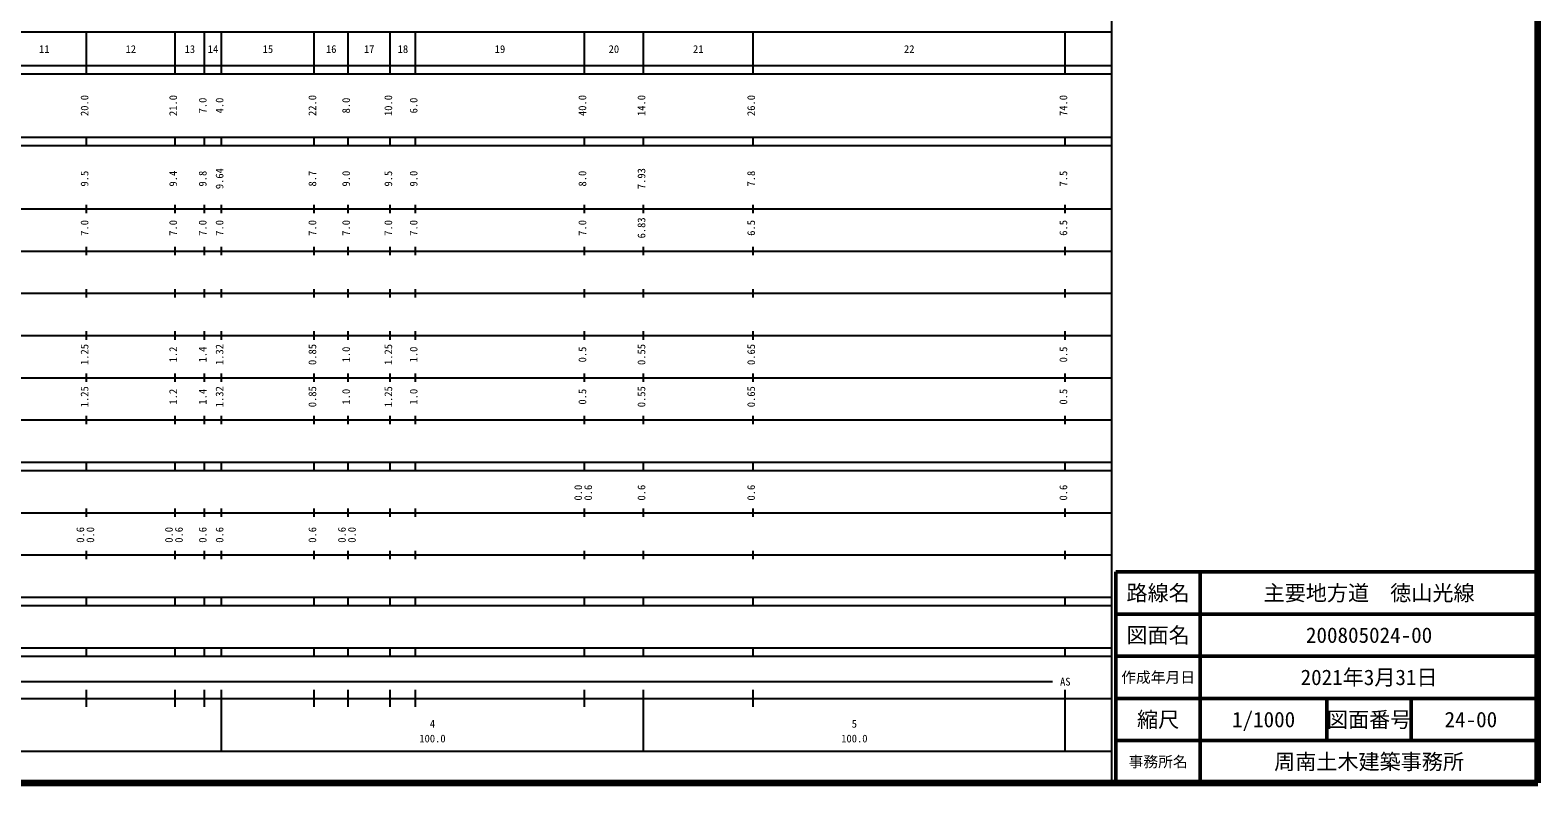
# Model space of a CAD drawing. Units: millimetres on the paper, enlarged 1000 times. Extents: x 40000 to 680000, y 20000 to 380000.
# Drawn here: x 322647 to 680000, y 20000 to 198357 of the extents above; entities that cross this region are included whole.
import ezdxf
from ezdxf.enums import TextEntityAlignment as Align

# ---------------------------------------------------------------- set-up
doc = ezdxf.new("R2010")
doc.units = ezdxf.units.MM
doc.header["$LTSCALE"] = 1000
for name, color, linetype, lineweight in [('M-TTL', 2, 'Continuous', 140), ('M-TTL-BAND', 7, 'Continuous', 25), ('M-TTL-FRAM', 2, 'Continuous', 50), ('M-TTL-LINE', 7, 'Continuous', 50)]:
    doc.layers.add(name, color=color, linetype=linetype, lineweight=lineweight)
doc.layers.add('M-TTL-TXT', color=7, linetype='Continuous')
doc.styles.add('ＭＳ ゴシック', font='')
doc.styles.get('ＭＳ ゴシック').set_extended_font_data('MS Gothic')

msp = doc.modelspace()

# ---------------------------------------------------------------- linework, layer by layer
at = {"layer": 'M-TTL'}
for p, q in [((680000, 20000), (680000, 380000)), ((40000, 20000), (680000, 20000))]:
    msp.add_line(p, q, dxfattribs=at)
at = {"layer": 'M-TTL-BAND'}
for p, q in [((579000, 20000), (579000, 370000)), ((68000, 198000), (579000, 198000)), ((336000, 188000), (336000, 198000)), ((357000, 188000), (357000, 198000)), ((364000, 188000), (364000, 198000)), ((368000, 188000), (368000, 198000)), ((390000, 188000), (390000, 198000)), ((398000, 188000), (398000, 198000)), ((408000, 188000), (408000, 198000)), ((414000, 188000), (414000, 198000)), ((454000, 188000), (454000, 198000)), ((468000, 188000), (468000, 198000)), ((494000, 188000), (494000, 198000)), ((568000, 188000), (568000, 198000)), ((40000, 190000), (579000, 190000)), ((40000, 188000), (579000, 188000)), ((40000, 173000), (579000, 173000)), ((336000, 171000), (336000, 173000)), ((357000, 171000), (357000, 173000)), ((364000, 171000), (364000, 173000)), ((368000, 171000), (368000, 173000)), ((390000, 171000), (390000, 173000)), ((398000, 171000), (398000, 173000)), ((408000, 171000), (408000, 173000)), ((414000, 171000), (414000, 173000)), ((454000, 171000), (454000, 173000)), ((468000, 171000), (468000, 173000)), ((494000, 171000), (494000, 173000)), ((568000, 171000), (568000, 173000)), ((40000, 171000), (579000, 171000)), ((40000, 156000), (579000, 156000)), ((336000, 155000), (336000, 157000)), ((357000, 155000), (357000, 157000)), ((364000, 155000), (364000, 157000)), ((368000, 155000), (368000, 157000)), ((390000, 155000), (390000, 157000)), ((398000, 155000), (398000, 157000)), ((408000, 155000), (408000, 157000)), ((414000, 155000), (414000, 157000)), ((454000, 155000), (454000, 157000)), ((468000, 155000), (468000, 157000)), ((494000, 155000), (494000, 157000)), ((568000, 155000), (568000, 157000)), ((336000, 145000), (336000, 147000)), ((357000, 145000), (357000, 147000)), ((364000, 145000), (364000, 147000)), ((368000, 145000), (368000, 147000)), ((390000, 145000), (390000, 147000)), ((398000, 145000), (398000, 147000)), ((408000, 145000), (408000, 147000)), ((414000, 145000), (414000, 147000)), ((454000, 145000), (454000, 147000)), ((468000, 145000), (468000, 147000)), ((494000, 145000), (494000, 147000)), ((568000, 145000), (568000, 147000)), ((46000, 146000), (579000, 146000)), ((52000, 136000), (579000, 136000)), ((336000, 135000), (336000, 137000)), ((357000, 135000), (357000, 137000)), ((364000, 135000), (364000, 137000)), ((368000, 135000), (368000, 137000)), ((390000, 135000), (390000, 137000)), ((398000, 135000), (398000, 137000)), ((408000, 135000), (408000, 137000)), ((414000, 135000), (414000, 137000)), ((454000, 135000), (454000, 137000)), ((468000, 135000), (468000, 137000)), ((494000, 135000), (494000, 137000)), ((568000, 135000), (568000, 137000)), ((46000, 126000), (579000, 126000)), ((336000, 125000), (336000, 127000)), ((357000, 125000), (357000, 127000)), ((364000, 125000), (364000, 127000)), ((368000, 125000), (368000, 127000)), ((390000, 125000), (390000, 127000)), ((398000, 125000), (398000, 127000)), ((408000, 125000), (408000, 127000)), ((414000, 125000), (414000, 127000)), ((454000, 125000), (454000, 127000)), ((468000, 125000), (468000, 127000)), ((494000, 125000), (494000, 127000)), ((568000, 125000), (568000, 127000)), ((52000, 116000), (579000, 116000)), ((336000, 115000), (336000, 117000)), ((357000, 115000), (357000, 117000)), ((364000, 115000), (364000, 117000)), ((368000, 115000), (368000, 117000)), ((390000, 115000), (390000, 117000)), ((398000, 115000), (398000, 117000)), ((408000, 115000), (408000, 117000)), ((414000, 115000), (414000, 117000)), ((454000, 115000), (454000, 117000)), ((468000, 115000), (468000, 117000)), ((494000, 115000), (494000, 117000)), ((568000, 115000), (568000, 117000)), ((46000, 106000), (579000, 106000)), ((336000, 105000), (336000, 107000)), ((357000, 105000), (357000, 107000)), ((364000, 105000), (364000, 107000)), ((368000, 105000), (368000, 107000)), ((390000, 105000), (390000, 107000)), ((398000, 105000), (398000, 107000)), ((408000, 105000), (408000, 107000)), ((414000, 105000), (414000, 107000)), ((454000, 105000), (454000, 107000)), ((468000, 105000), (468000, 107000)), ((494000, 105000), (494000, 107000)), ((568000, 105000), (568000, 107000)), ((40000, 96000), (579000, 96000)), ((40000, 94000), (579000, 94000)), ((336000, 94000), (336000, 96000)), ((357000, 94000), (357000, 96000)), ((364000, 94000), (364000, 96000)), ((368000, 94000), (368000, 96000)), ((390000, 94000), (390000, 96000)), ((398000, 94000), (398000, 96000)), ((408000, 94000), (408000, 96000)), ((414000, 94000), (414000, 96000)), ((454000, 94000), (454000, 96000)), ((468000, 94000), (468000, 96000)), ((494000, 94000), (494000, 96000)), ((568000, 94000), (568000, 96000)), ((49000, 84000), (579000, 84000)), ((336000, 83000), (336000, 85000)), ((357000, 83000), (357000, 85000)), ((364000, 83000), (364000, 85000)), ((368000, 83000), (368000, 85000)), ((390000, 83000), (390000, 85000)), ((398000, 83000), (398000, 85000)), ((408000, 83000), (408000, 85000)), ((414000, 83000), (414000, 85000)), ((454000, 83000), (454000, 85000)), ((468000, 83000), (468000, 85000)), ((494000, 83000), (494000, 85000)), ((568000, 83000), (568000, 85000)), ((40000, 74000), (579000, 74000)), ((336000, 73000), (336000, 75000)), ((357000, 73000), (357000, 75000)), ((364000, 73000), (364000, 75000)), ((368000, 73000), (368000, 75000)), ((390000, 73000), (390000, 75000)), ((398000, 73000), (398000, 75000)), ((408000, 73000), (408000, 75000)), ((414000, 73000), (414000, 75000)), ((454000, 73000), (454000, 75000)), ((468000, 73000), (468000, 75000)), ((494000, 73000), (494000, 75000)), ((568000, 73000), (568000, 75000)), ((40000, 64000), (579000, 64000)), ((40000, 62000), (579000, 62000)), ((336000, 62000), (336000, 64000)), ((357000, 62000), (357000, 64000)), ((364000, 62000), (364000, 64000)), ((368000, 62000), (368000, 64000)), ((390000, 62000), (390000, 64000)), ((398000, 62000), (398000, 64000)), ((408000, 62000), (408000, 64000)), ((414000, 62000), (414000, 64000)), ((454000, 62000), (454000, 64000)), ((468000, 62000), (468000, 64000)), ((494000, 62000), (494000, 64000)), ((568000, 62000), (568000, 64000)), ((40000, 52000), (579000, 52000)), ((336000, 50000), (336000, 52000)), ((357000, 50000), (357000, 52000)), ((364000, 50000), (364000, 52000)), ((368000, 50000), (368000, 52000)), ((390000, 50000), (390000, 52000)), ((398000, 50000), (398000, 52000)), ((408000, 50000), (408000, 52000)), ((414000, 50000), (414000, 52000)), ((454000, 50000), (454000, 52000)), ((468000, 50000), (468000, 52000)), ((494000, 50000), (494000, 52000)), ((568000, 50000), (568000, 52000)), ((40000, 50000), (579000, 50000)), ((71000, 44000), (565000, 44000)), ((40000, 40000), (579000, 40000)), ((336000, 38000), (336000, 42000)), ((357000, 38000), (357000, 42000)), ((364000, 38000), (364000, 42000)), ((368000, 27500), (368000, 42000)), ((390000, 38000), (390000, 42000)), ((398000, 38000), (398000, 42000)), ((408000, 38000), (408000, 42000)), ((414000, 38000), (414000, 42000)), ((454000, 38000), (454000, 42000)), ((468000, 27500), (468000, 42000)), ((494000, 38000), (494000, 42000)), ((568000, 27500), (568000, 42000)), ((68000, 27500), (579000, 27500))]:
    msp.add_line(p, q, dxfattribs=at)
at = {"layer": 'M-TTL-FRAM'}
for p, q in [((680000, 70000), (580000, 70000)), ((580000, 70000), (580000, 20000))]:
    msp.add_line(p, q, dxfattribs=at)
at = {"layer": 'M-TTL-LINE'}
for p, q in [((600000, 70000), (600000, 20000)), ((680000, 60000), (580000, 60000)), ((680000, 50000), (580000, 50000)), ((680000, 40000), (580000, 40000)), ((630000, 40000), (630000, 30000)), ((650000, 40000), (650000, 30000)), ((680000, 30000), (580000, 30000))]:
    msp.add_line(p, q, dxfattribs=at)

# ---------------------------------------------------------------- texts
at = {"layer": 'M-TTL-BAND', "style": 'ＭＳ ゴシック'}
for s, p in [('11', (326000, 192405)), ('12', (346500, 192405)), ('13', (360500, 192405)), ('14', (366000, 192405)), ('15', (379000, 192405)), ('16', (394000, 192405)), ('17', (403000, 192405)), ('18', (411000, 192405)), ('19', (434000, 192405)), ('20', (461000, 192405)), ('21', (481000, 192405)), ('22', (531000, 192405)), ('AS', (568000, 42500)), ('4', (418000, 32523)), ('5', (518000, 32523)), ('100.0', (418000, 29033)), ('100.0', (518000, 29033))]:
    msp.add_text(s, height=1833, dxfattribs=at).set_placement(p, align=Align.BOTTOM_CENTER)
for s, p in [('20.0', (337000, 180500)), ('21.0', (358000, 180500)), ('22.0', (391000, 180500)), ('10.0', (409000, 180500)), ('40.0', (455000, 180500)), ('14.0', (469000, 180500)), ('26.0', (495000, 180500)), ('74.0', (569000, 180500)), ('7.0', (365000, 180500)), ('4.0', (369000, 180500)), ('8.0', (399000, 180500)), ('6.0', (415000, 180500)), ('9.5', (337000, 163174)), ('9.4', (358000, 163174)), ('9.8', (365000, 163174)), ('9.64', (369000, 163174)), ('8.7', (391000, 163174)), ('9.0', (399000, 163174)), ('9.5', (409000, 163174)), ('9.0', (415000, 163174)), ('8.0', (455000, 163174)), ('7.93', (469000, 163174)), ('7.8', (495000, 163174)), ('7.5', (569000, 163174)), ('6.83', (469000, 151500)), ('7.0', (337000, 151500)), ('7.0', (358000, 151500)), ('7.0', (365000, 151500)), ('7.0', (369000, 151500)), ('7.0', (391000, 151500)), ('7.0', (399000, 151500)), ('7.0', (409000, 151500)), ('7.0', (415000, 151500)), ('7.0', (455000, 151500)), ('6.5', (495000, 151500)), ('6.5', (569000, 151500)), ('1.25', (337000, 121500)), ('1.2', (358000, 121500)), ('1.4', (365000, 121500)), ('1.32', (369000, 121500)), ('0.85', (391000, 121500)), ('1.0', (399000, 121500)), ('1.25', (409000, 121500)), ('1.0', (415000, 121500)), ('0.5', (455000, 121500)), ('0.55', (469000, 121500)), ('0.65', (495000, 121500)), ('0.5', (569000, 121500)), ('1.25', (337000, 111500)), ('1.2', (358000, 111500)), ('1.4', (365000, 111500)), ('1.32', (369000, 111500)), ('0.85', (391000, 111500)), ('1.0', (399000, 111500)), ('1.25', (409000, 111500)), ('1.0', (415000, 111500)), ('0.5', (455000, 111500)), ('0.55', (469000, 111500)), ('0.65', (495000, 111500)), ('0.5', (569000, 111500)), ('0.0', (454000, 88764)), ('0.6', (456370, 88764)), ('0.6', (469000, 88764)), ('0.6', (495000, 88764)), ('0.6', (569000, 88764)), ('0.6', (336000, 78764)), ('0.0', (338370, 78764)), ('0.0', (357000, 78764)), ('0.6', (359370, 78764)), ('0.6', (365000, 78764)), ('0.6', (369000, 78764)), ('0.6', (391000, 78764)), ('0.6', (398000, 78764)), ('0.0', (400370, 78764))]:
    msp.add_text(s, height=1833, rotation=90, dxfattribs=at).set_placement(p, align=Align.BOTTOM_CENTER)
at = {"layer": 'M-TTL-TXT', "style": 'ＭＳ ゴシック'}
for s, height, p in [('路線名', 3666, (590000, 65000)), ('路線名', 3666, (590000, 65000)), ('主要地方道\u3000徳山光線', 3666, (640000, 65000)), ('図面名', 3666, (590000, 55000)), ('図面名', 3666, (590000, 55000)), ('200805024-00', 3666, (640000, 55000)), ('作成年月日', 2566, (590000, 45000)), ('作成年月日', 2566, (590000, 45000)), ('2021年3月31日', 3666, (640000, 45000)), ('縮尺', 3666, (590000, 35000)), ('縮尺', 3666, (590000, 35000)), ('1/1000', 3666, (615000, 35000)), ('図面番号', 3666, (640000, 35000)), ('図面番号', 3666, (640000, 35000)), ('24-00', 3666, (664125, 35000)), ('事務所名', 2566, (590000, 25000)), ('事務所名', 2566, (590000, 25000)), ('周南土木建築事務所', 3666, (640000, 25000))]:
    msp.add_text(s, height=height, dxfattribs=at).set_placement(p, align=Align.MIDDLE_CENTER)

doc.saveas('drawing.dxf')
